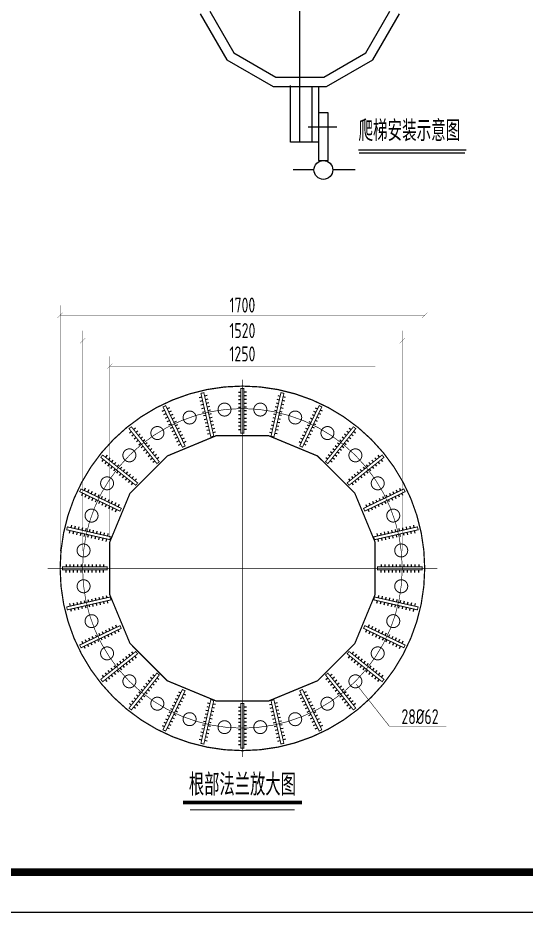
# Model space of a CAD drawing. Header units: inches. Extents: x -4449 to -2355, y -113 to 192.
# Drawn here: x -3551.4 to -3487.8, y -109.9 to 2 of the extents above; entities that cross this region are included whole.
import ezdxf
from ezdxf.enums import TextEntityAlignment as Align

# ---------------------------------------------------------------- set-up
doc = ezdxf.new("R2010")
doc.units = ezdxf.units.IN
doc.header["$MEASUREMENT"] = 0
doc.linetypes.add('点划线', pattern=[4.35, 3, -0.54, 0.27, -0.54])
doc.linetypes.add('虚线', pattern=[3.75, 3, -0.75])
for name, color, linetype in [('中线层', 2, '点划线'), ('图形层', 7, 'Continuous'), ('图框', 7, 'Continuous'), ('宽标注线层', 5, 'Continuous'), ('尺寸标注线层', 1, 'Continuous'), ('标注文字层', 7, 'Continuous'), ('标注线层', 3, 'Continuous'), ('焊缝线层', 3, 'Continuous'), ('表格层', 3, 'Continuous'), ('隐藏线层', 1, '虚线')]:
    doc.layers.add(name, color=color, linetype=linetype)
doc.styles.get("Standard").update_dxf_attribs({"font": 'tssdeng.shx', "width": 0.7, "bigfont": 'hztxt.shx'})

# ---------------------------------------------------------------- blocks, each defined once
blk = doc.blocks.new('A$C3D6C2CD6')
at = {"layer": '中线层', "const_width": 0.163}
for points in [[(48.75, 107.74), (48.75, 13.36)], [(97.5, 60.55), (0, 60.55)]]:
    blk.add_lwpolyline(points, dxfattribs=at)
blk.add_lwpolyline([(88.75, 60.55, 1), (8.75, 60.55, 1)], format="xyb", close=True, dxfattribs=at)
at = {"layer": '图形层'}
for points, const_width in [([(94.38, 60.55, 1), (3.13, 60.55, 1)], 0.312), ([(45.76, 100.96, 1), (42.79, 99.63, 1)], 0.25), ([(54.82, 100.61, 1), (51.64, 99.98, 1)], 0.25), ([(36.84, 99.28, 1), (34.24, 97.33, 1)], 0.25), ([(63.59, 98.26, 1), (60.34, 98.35, 1)], 0.25), ([(28.52, 95.66, 1), (26.42, 93.17, 1)], 0.25), ([(71.61, 94.01, 1), (68.46, 94.82, 1)], 0.25), ([(21.21, 90.28, 1), (19.72, 87.39, 1)], 0.25), ([(78.48, 88.09, 1), (75.59, 89.58, 1)], 0.25), ([(15.29, 83.4, 1), (14.48, 80.26, 1)], 0.25), ([(83.86, 80.78, 1), (81.38, 82.88, 1)], 0.25), ([(11.04, 75.38, 1), (10.95, 72.13, 1)], 0.25), ([(87.48, 72.46, 1), (85.53, 75.06, 1)], 0.25), ([(8.68, 66.62, 1), (9.32, 63.43, 1)], 0.25), ([(89.16, 63.54, 1), (87.83, 66.51, 1)], 0.25), ([(8.34, 57.55, 1), (9.67, 54.59, 1)], 0.25), ([(88.82, 54.47, 1), (88.18, 57.66, 1)], 0.25), ([(10.02, 48.63, 1), (11.97, 46.04, 1)], 0.25), ([(86.46, 45.71, 1), (86.55, 48.96, 1)], 0.25), ([(13.64, 40.31, 1), (16.12, 38.22, 1)], 0.25), ([(82.21, 37.69, 1), (83.02, 40.84, 1)], 0.25), ([(19.02, 33.01, 1), (21.91, 31.52, 1)], 0.25), ([(76.29, 30.82, 1), (77.78, 33.71, 1)], 0.25), ([(25.89, 27.08, 1), (29.04, 26.27, 1)], 0.25), ([(68.98, 25.44, 1), (71.08, 27.92, 1)], 0.25), ([(33.91, 22.84, 1), (37.16, 22.75, 1)], 0.25), ([(42.68, 20.48, 1), (45.86, 21.12, 1)], 0.25), ([(51.74, 20.14, 1), (54.71, 21.46, 1)], 0.25), ([(60.66, 21.81, 1), (63.26, 23.77, 1)], 0.25)]:
    blk.add_lwpolyline(points, format="xyb", close=True, dxfattribs=dict(at, const_width=const_width))
at = {"layer": '图形层', "const_width": 0.312}
blk.add_lwpolyline([(15.56, 67.15), (15.56, 53.95), (20.62, 41.75), (29.95, 32.41), (42.15, 27.36), (55.35, 27.36), (67.55, 32.41), (76.89, 41.75), (81.94, 53.95), (81.94, 67.15), (76.89, 79.35), (67.55, 88.68), (55.35, 93.74), (42.15, 93.74), (29.95, 88.68), (20.62, 79.35)], close=True, dxfattribs=at)
at = {"layer": '宽标注线层', "const_width": 0.911}
blk.add_lwpolyline([(33.85, 1.94), (63.65, 1.94)], dxfattribs=at)
at = {"layer": '尺寸标注线层'}
for points, const_width in [([(3.13, 64.9), (3.13, 126.41)], 0.05), ([(94.38, 64.9), (94.38, 126.41)], 0.05), ([(3.79, 124.58), (2.46, 123.25)], 0.05), ([(94.38, 123.91), (3.13, 123.91)], 0.05), ([(93.71, 123.25), (95.04, 124.58)], 0.05), ([(8.75, 64.9), (8.75, 120.04)], 0.05), ([(88.75, 64.9), (88.75, 120.04)], 0.05), ([(9.41, 118.2), (8.09, 116.87)], 0.05), ([(88.75, 117.54), (8.75, 117.54)], 0.05), ([(88.09, 116.87), (89.41, 118.2)], 0.05), ([(15.56, 58.29), (15.56, 113.66)], 0.05), ([(81.94, 58.29), (81.94, 113.66)], 0.05), ([(16.23, 111.82), (14.9, 110.5)], 0.05), ([(82, 111.16), (15.56, 111.16)], 0.05), ([(81.28, 110.5), (82.6, 111.82)], 0.05), ([(35.67, 0.12), (61.83, 0.12)], 0.237)]:
    blk.add_lwpolyline(points, dxfattribs=dict(at, const_width=const_width))
at = {"layer": '标注线层', "const_width": 0.13}
blk.add_lwpolyline([(77.25, 31.54), (85.52, 21.04), (99.79, 21.04)], dxfattribs=at)
at = {"layer": '焊缝线层'}
for p, q in [((37.96, 103.34), (38.57, 103.48)), ((39.91, 103.78), (39.3, 103.64)), ((47.75, 104.67), (48.38, 104.67)), ((47.75, 103.73), (48.37, 103.73)), ((49.75, 104.67), (49.13, 104.67)), ((49.75, 103.73), (49.13, 103.73)), ((57.59, 103.78), (58.2, 103.64)), ((59.54, 103.34), (58.93, 103.48)), ((30.51, 100.73), (29.95, 100.46)), ((38.17, 102.42), (38.78, 102.56)), ((38.38, 101.51), (38.98, 101.65)), ((38.58, 100.6), (39.19, 100.73)), ((40.12, 102.87), (39.51, 102.73)), ((40.33, 101.95), (39.72, 101.82)), ((40.53, 101.04), (39.92, 100.9)), ((47.75, 102.79), (48.38, 102.79)), ((47.75, 101.85), (48.38, 101.85)), ((47.75, 100.92), (48.38, 100.92)), ((49.75, 102.79), (49.13, 102.79)), ((49.75, 101.85), (49.13, 101.85)), ((49.75, 100.92), (49.13, 100.92)), ((56.97, 101.04), (57.58, 100.9)), ((57.18, 101.96), (57.78, 101.82)), ((57.38, 102.87), (57.99, 102.73)), ((58.92, 100.6), (58.31, 100.73)), ((59.13, 101.51), (58.52, 101.65)), ((59.33, 102.42), (58.72, 102.56)), ((66.99, 100.73), (67.56, 100.46)), ((28.71, 99.86), (29.27, 100.13)), ((29.11, 99.02), (29.68, 99.29)), ((30.92, 99.89), (30.35, 99.62)), ((31.32, 99.04), (30.76, 98.77)), ((38.79, 99.68), (39.4, 99.82)), ((39, 98.77), (39.61, 98.91)), ((40.74, 100.13), (40.13, 99.99)), ((40.95, 99.21), (40.34, 99.07)), ((47.75, 99.98), (48.38, 99.98)), ((47.75, 99.04), (48.38, 99.04)), ((49.75, 99.04), (49.12, 99.04)), ((49.75, 99.98), (49.13, 99.98)), ((56.55, 99.21), (57.16, 99.07)), ((56.76, 100.13), (57.37, 99.99)), ((58.5, 98.77), (57.89, 98.91)), ((58.71, 99.68), (58.1, 99.82)), ((66.18, 99.04), (66.74, 98.77)), ((66.58, 99.89), (67.15, 99.62)), ((68.39, 99.02), (67.82, 99.29)), ((68.79, 99.86), (68.23, 100.13)), ((29.52, 98.17), (30.08, 98.45)), ((29.93, 97.33), (30.49, 97.6)), ((30.33, 96.48), (30.9, 96.76)), ((31.73, 98.2), (31.17, 97.93)), ((32.14, 97.35), (31.57, 97.08)), ((32.54, 96.51), (31.98, 96.24)), ((39.21, 97.85), (39.82, 97.99)), ((39.42, 96.94), (40.03, 97.08)), ((41.16, 98.3), (40.55, 98.16)), ((41.37, 97.38), (40.76, 97.25)), ((41.58, 96.47), (40.97, 96.33)), ((47.75, 98.1), (48.38, 98.1)), ((47.75, 97.17), (48.38, 97.17)), ((49.75, 98.1), (49.13, 98.1)), ((49.75, 97.17), (49.13, 97.17)), ((55.92, 96.47), (56.53, 96.33)), ((56.13, 97.39), (56.74, 97.25)), ((56.34, 98.3), (56.95, 98.16)), ((58.08, 96.94), (57.47, 97.08)), ((58.29, 97.85), (57.68, 97.99)), ((64.96, 96.51), (65.52, 96.24)), ((65.36, 97.35), (65.93, 97.08)), ((65.77, 98.2), (66.33, 97.93)), ((67.17, 96.48), (66.6, 96.76)), ((67.57, 97.33), (67.01, 97.6)), ((67.98, 98.17), (67.42, 98.44)), ((20.46, 94.42), (20.95, 94.81)), ((21.05, 93.68), (21.53, 94.07)), ((22.02, 95.67), (21.54, 95.27)), ((22.61, 94.93), (22.12, 94.54)), ((23.19, 94.2), (22.71, 93.81)), ((30.74, 95.64), (31.3, 95.91)), ((31.15, 94.79), (31.71, 95.07)), ((31.55, 93.95), (32.12, 94.22)), ((32.95, 95.66), (32.39, 95.39)), ((33.36, 94.82), (32.79, 94.55)), ((39.63, 96.03), (40.24, 96.16)), ((39.84, 95.11), (40.44, 95.25)), ((40.04, 94.2), (40.65, 94.34)), ((41.79, 95.56), (41.18, 95.42)), ((41.99, 94.64), (41.38, 94.5)), ((47.75, 96.23), (48.38, 96.23)), ((47.75, 95.29), (48.38, 95.29)), ((49.75, 96.23), (49.12, 96.23)), ((49.75, 95.29), (49.13, 95.29)), ((55.51, 94.64), (56.12, 94.5)), ((55.72, 95.56), (56.32, 95.42)), ((57.46, 94.2), (56.85, 94.34)), ((57.67, 95.11), (57.06, 95.25)), ((57.87, 96.03), (57.26, 96.16)), ((64.14, 94.82), (64.71, 94.55)), ((64.55, 95.66), (65.11, 95.39)), ((65.95, 93.95), (65.38, 94.22)), ((66.35, 94.8), (65.79, 95.07)), ((66.76, 95.64), (66.2, 95.91)), ((74.31, 94.2), (74.8, 93.81)), ((74.89, 94.93), (75.38, 94.54)), ((75.48, 95.66), (75.96, 95.27)), ((76.45, 93.68), (75.97, 94.07)), ((77.04, 94.42), (76.55, 94.81)), ((21.63, 92.95), (22.12, 93.34)), ((22.21, 92.22), (22.7, 92.61)), ((22.8, 91.49), (23.29, 91.88)), ((23.78, 93.47), (23.29, 93.08)), ((24.36, 92.73), (23.87, 92.34)), ((24.95, 92), (24.46, 91.61)), ((31.96, 93.11), (32.52, 93.38)), ((32.37, 92.26), (32.93, 92.53)), ((33.76, 93.97), (33.2, 93.7)), ((34.17, 93.13), (33.61, 92.86)), ((34.58, 92.28), (34.01, 92.01)), ((62.92, 92.28), (63.49, 92.01)), ((63.33, 93.13), (63.89, 92.86)), ((63.74, 93.97), (64.3, 93.7)), ((65.13, 92.26), (64.57, 92.53)), ((65.54, 93.11), (64.98, 93.38)), ((72.55, 92), (73.04, 91.61)), ((73.14, 92.73), (73.63, 92.34)), ((73.72, 93.47), (74.21, 93.08)), ((74.7, 91.49), (74.21, 91.88)), ((75.29, 92.22), (74.8, 92.61)), ((75.87, 92.95), (75.38, 93.34)), ((23.38, 90.75), (23.87, 91.14)), ((23.97, 90.02), (24.46, 90.41)), ((24.55, 89.29), (25.04, 89.68)), ((25.53, 91.27), (25.04, 90.88)), ((26.12, 90.53), (25.63, 90.14)), ((26.7, 89.8), (26.21, 89.41)), ((32.77, 91.42), (33.34, 91.69)), ((64.73, 91.42), (64.16, 91.69)), ((70.8, 89.8), (71.29, 89.41)), ((71.38, 90.53), (71.87, 90.14)), ((71.97, 91.27), (72.46, 90.88)), ((72.95, 89.29), (72.46, 89.68)), ((73.53, 90.02), (73.04, 90.41)), ((74.12, 90.75), (73.63, 91.14)), ((13.63, 87.27), (14.02, 87.76)), ((14.88, 88.84), (14.49, 88.35)), ((15.61, 88.25), (15.22, 87.76)), ((16.35, 87.67), (15.96, 87.18)), ((25.14, 88.55), (25.63, 88.94)), ((25.72, 87.82), (26.21, 88.21)), ((26.31, 87.09), (26.8, 87.48)), ((27.29, 89.07), (26.8, 88.68)), ((27.87, 88.33), (27.38, 87.95)), ((69.63, 88.33), (70.12, 87.94)), ((70.22, 89.07), (70.7, 88.68)), ((71.19, 87.09), (70.71, 87.48)), ((71.78, 87.82), (71.29, 88.21)), ((72.36, 88.55), (71.87, 88.94)), ((81.15, 87.67), (81.54, 87.18)), ((81.89, 88.25), (82.28, 87.76)), ((82.62, 88.84), (83.01, 88.35)), ((83.87, 87.27), (83.48, 87.76)), ((14.37, 86.69), (14.76, 87.18)), ((15.1, 86.11), (15.49, 86.59)), ((15.83, 85.52), (16.22, 86.01)), ((16.57, 84.94), (16.95, 85.42)), ((17.08, 87.08), (16.69, 86.59)), ((17.81, 86.5), (17.42, 86.01)), ((18.54, 85.91), (18.16, 85.43)), ((19.28, 85.33), (18.89, 84.84)), ((78.22, 85.33), (78.61, 84.84)), ((78.96, 85.91), (79.34, 85.43)), ((79.69, 86.5), (80.08, 86.01)), ((80.42, 87.08), (80.81, 86.59)), ((80.93, 84.93), (80.55, 85.42)), ((81.67, 85.52), (81.28, 86.01)), ((82.4, 86.1), (82.01, 86.59)), ((83.13, 86.69), (82.74, 87.18)), ((17.3, 84.35), (17.69, 84.84)), ((18.03, 83.77), (18.42, 84.26)), ((18.76, 83.18), (19.15, 83.67)), ((19.5, 82.6), (19.89, 83.09)), ((20.01, 84.74), (19.62, 84.26)), ((20.74, 84.16), (20.35, 83.67)), ((21.48, 83.58), (21.09, 83.09)), ((22.21, 82.99), (21.82, 82.5)), ((75.29, 82.99), (75.68, 82.5)), ((76.02, 83.58), (76.41, 83.09)), ((76.76, 84.16), (77.15, 83.67)), ((77.49, 84.75), (77.88, 84.26)), ((78, 82.6), (77.61, 83.08)), ((78.74, 83.18), (78.35, 83.67)), ((79.47, 83.77), (79.08, 84.26)), ((80.2, 84.35), (79.81, 84.84)), ((9.43, 80.59), (9.16, 80.03)), ((20.23, 82.01), (20.62, 82.5)), ((20.96, 81.43), (21.35, 81.92)), ((76.54, 81.43), (76.15, 81.92)), ((77.27, 82.01), (76.88, 82.5)), ((88.07, 80.59), (88.34, 80.03)), ((8.57, 78.79), (8.84, 79.35)), ((9.41, 78.38), (9.68, 78.95)), ((10.28, 80.18), (10.01, 79.62)), ((10.26, 77.98), (10.53, 78.54)), ((11.12, 79.78), (10.85, 79.22)), ((11.97, 79.37), (11.7, 78.81)), ((12.81, 78.96), (12.54, 78.4)), ((13.66, 78.56), (13.39, 77.99)), ((83.84, 78.56), (84.11, 77.99)), ((84.69, 78.96), (84.96, 78.4)), ((85.53, 79.37), (85.8, 78.81)), ((86.38, 79.78), (86.65, 79.21)), ((87.24, 77.97), (86.97, 78.54)), ((87.22, 80.18), (87.49, 79.62)), ((88.09, 78.38), (87.82, 78.95)), ((88.93, 78.79), (88.66, 79.35)), ((11.1, 77.57), (11.37, 78.13)), ((11.95, 77.16), (12.22, 77.73)), ((12.79, 76.76), (13.06, 77.32)), ((13.63, 76.35), (13.91, 76.91)), ((14.5, 78.15), (14.23, 77.59)), ((14.48, 75.94), (14.75, 76.51)), ((15.35, 77.74), (15.08, 77.18)), ((16.19, 77.34), (15.92, 76.77)), ((17.04, 76.93), (16.76, 76.37)), ((17.88, 76.52), (17.61, 75.96)), ((79.62, 76.52), (79.89, 75.96)), ((80.46, 76.93), (80.74, 76.37)), ((81.31, 77.34), (81.58, 76.77)), ((82.15, 77.74), (82.42, 77.18)), ((83.02, 75.94), (82.75, 76.5)), ((83, 78.15), (83.27, 77.59)), ((83.87, 76.35), (83.59, 76.91)), ((84.71, 76.76), (84.44, 77.32)), ((85.55, 77.16), (85.28, 77.72)), ((86.4, 77.57), (86.13, 78.13)), ((15.32, 75.54), (15.6, 76.1)), ((16.17, 75.13), (16.44, 75.69)), ((17.01, 74.72), (17.28, 75.29)), ((80.49, 74.72), (80.22, 75.28)), ((81.33, 75.13), (81.06, 75.69)), ((82.18, 75.53), (81.91, 76.1)), ((5.51, 69.39), (5.65, 70)), ((5.96, 71.34), (5.82, 70.73)), ((6.43, 69.18), (6.57, 69.79)), ((6.87, 71.13), (6.73, 70.52)), ((7.34, 68.97), (7.48, 69.58)), ((7.79, 70.92), (7.65, 70.31)), ((8.7, 70.71), (8.56, 70.1)), ((9.62, 70.51), (9.48, 69.9)), ((10.53, 70.3), (10.39, 69.69)), ((11.44, 70.09), (11.3, 69.48)), ((12.36, 69.88), (12.22, 69.27)), ((13.27, 69.67), (13.13, 69.06)), ((14.19, 69.46), (14.05, 68.85)), ((83.31, 69.46), (83.45, 68.85)), ((84.23, 69.67), (84.37, 69.06)), ((85.14, 69.88), (85.28, 69.27)), ((86.06, 70.09), (86.2, 69.48)), ((86.97, 70.3), (87.11, 69.69)), ((87.88, 70.5), (88.02, 69.9)), ((88.8, 70.71), (88.94, 70.1)), ((89.71, 70.92), (89.85, 70.31)), ((90.16, 68.97), (90.02, 69.58)), ((90.63, 71.13), (90.77, 70.52)), ((91.07, 69.18), (90.93, 69.79)), ((91.54, 71.34), (91.68, 70.73)), ((91.99, 69.39), (91.85, 70)), ((8.26, 68.76), (8.4, 69.37)), ((9.17, 68.56), (9.31, 69.17)), ((10.08, 68.35), (10.22, 68.96)), ((11, 68.14), (11.14, 68.75)), ((11.91, 67.93), (12.05, 68.54)), ((12.83, 67.72), (12.97, 68.33)), ((13.74, 67.51), (13.88, 68.12)), ((14.65, 67.3), (14.79, 67.91)), ((15.1, 69.25), (14.96, 68.64)), ((82.4, 69.25), (82.54, 68.64)), ((82.85, 67.3), (82.71, 67.91)), ((83.76, 67.51), (83.62, 68.12)), ((84.67, 67.72), (84.53, 68.33)), ((85.59, 67.93), (85.45, 68.54)), ((86.5, 68.14), (86.36, 68.75)), ((87.42, 68.35), (87.28, 68.96)), ((88.33, 68.56), (88.19, 69.16)), ((89.24, 68.76), (89.1, 69.37)), ((4.63, 61.55), (4.63, 60.92)), ((5.57, 61.55), (5.57, 60.92)), ((6.51, 61.55), (6.51, 60.92)), ((7.44, 61.55), (7.44, 60.92)), ((8.38, 61.55), (8.38, 60.92)), ((9.32, 61.55), (9.32, 60.92)), ((10.26, 61.55), (10.26, 60.92)), ((11.19, 61.55), (11.19, 60.92)), ((12.13, 61.55), (12.13, 60.92)), ((13.07, 61.55), (13.07, 60.92)), ((14.01, 61.55), (14.01, 60.92)), ((83.49, 61.55), (83.49, 60.92)), ((84.43, 61.55), (84.43, 60.92)), ((85.37, 61.55), (85.37, 60.92)), ((86.31, 61.55), (86.31, 60.92)), ((87.24, 61.55), (87.24, 60.92)), ((88.18, 61.55), (88.18, 60.92)), ((89.12, 61.55), (89.12, 60.92)), ((90.06, 61.55), (90.06, 60.92)), ((90.99, 61.55), (90.99, 60.92)), ((91.93, 61.55), (91.93, 60.92)), ((92.87, 61.55), (92.87, 60.92)), ((4.63, 59.55), (4.63, 60.17)), ((5.57, 59.55), (5.57, 60.17)), ((6.51, 59.55), (6.51, 60.17)), ((7.44, 59.55), (7.44, 60.17)), ((8.38, 59.55), (8.38, 60.17)), ((9.32, 59.55), (9.32, 60.17)), ((10.26, 59.55), (10.26, 60.17)), ((11.19, 59.55), (11.19, 60.17)), ((12.13, 59.55), (12.13, 60.17)), ((13.07, 59.55), (13.07, 60.17)), ((14.01, 59.55), (14.01, 60.17)), ((83.49, 59.55), (83.49, 60.17)), ((84.43, 59.55), (84.43, 60.17)), ((85.37, 59.55), (85.37, 60.17)), ((86.31, 59.55), (86.31, 60.17)), ((87.24, 59.55), (87.24, 60.17)), ((88.18, 59.55), (88.18, 60.17)), ((89.12, 59.55), (89.12, 60.17)), ((90.06, 59.55), (90.06, 60.17)), ((90.99, 59.55), (90.99, 60.17)), ((91.93, 59.55), (91.93, 60.17)), ((92.87, 59.55), (92.87, 60.17)), ((14.65, 53.79), (14.79, 53.18)), ((82.85, 53.79), (82.71, 53.18)), ((5.51, 51.71), (5.65, 51.1)), ((6.43, 51.91), (6.57, 51.3)), ((7.34, 52.12), (7.48, 51.51)), ((8.26, 52.33), (8.4, 51.72)), ((9.17, 52.54), (9.31, 51.93)), ((10.08, 52.75), (10.22, 52.14)), ((11, 52.96), (11.14, 52.35)), ((11.44, 51.01), (11.3, 51.62)), ((11.91, 53.17), (12.05, 52.56)), ((12.36, 51.22), (12.22, 51.83)), ((12.83, 53.37), (12.97, 52.77)), ((13.27, 51.42), (13.13, 52.03)), ((13.74, 53.58), (13.88, 52.97)), ((14.19, 51.63), (14.05, 52.24)), ((15.1, 51.84), (14.96, 52.45)), ((82.4, 51.84), (82.54, 52.45)), ((83.31, 51.63), (83.45, 52.24)), ((83.76, 53.58), (83.62, 52.97)), ((84.23, 51.42), (84.37, 52.03)), ((84.67, 53.37), (84.53, 52.76)), ((85.14, 51.22), (85.28, 51.82)), ((85.59, 53.17), (85.45, 52.56)), ((86.06, 51.01), (86.2, 51.62)), ((86.5, 52.96), (86.36, 52.35)), ((87.42, 52.75), (87.28, 52.14)), ((88.33, 52.54), (88.19, 51.93)), ((89.24, 52.33), (89.1, 51.72)), ((90.16, 52.12), (90.02, 51.51)), ((91.07, 51.91), (90.93, 51.3)), ((91.99, 51.71), (91.85, 51.1)), ((5.96, 49.75), (5.82, 50.37)), ((6.87, 49.96), (6.73, 50.57)), ((7.79, 50.17), (7.65, 50.78)), ((8.7, 50.38), (8.56, 50.99)), ((9.62, 50.59), (9.48, 51.2)), ((10.53, 50.8), (10.39, 51.41)), ((86.97, 50.8), (87.11, 51.41)), ((87.88, 50.59), (88.02, 51.2)), ((88.8, 50.38), (88.94, 50.99)), ((89.71, 50.17), (89.85, 50.78)), ((90.63, 49.96), (90.77, 50.57)), ((91.54, 49.75), (91.68, 50.36)), ((14.48, 45.15), (14.75, 44.59)), ((15.32, 45.56), (15.59, 45)), ((16.17, 45.97), (16.44, 45.4)), ((17.01, 46.37), (17.28, 45.81)), ((17.88, 44.57), (17.61, 45.14)), ((79.62, 44.57), (79.89, 45.13)), ((80.49, 46.37), (80.22, 45.81)), ((81.33, 45.97), (81.06, 45.4)), ((82.18, 45.56), (81.9, 45)), ((83.02, 45.15), (82.75, 44.59)), ((9.41, 42.71), (9.68, 42.15)), ((10.26, 43.12), (10.53, 42.56)), ((11.1, 43.53), (11.37, 42.96)), ((11.95, 43.93), (12.22, 43.37)), ((12.81, 42.13), (12.54, 42.69)), ((12.79, 44.34), (13.06, 43.78)), ((13.66, 42.54), (13.39, 43.1)), ((13.63, 44.75), (13.91, 44.18)), ((14.5, 42.94), (14.23, 43.51)), ((15.35, 43.35), (15.08, 43.92)), ((16.19, 43.76), (15.92, 44.32)), ((17.04, 44.17), (16.76, 44.73)), ((80.46, 44.16), (80.74, 44.73)), ((81.31, 43.76), (81.58, 44.32)), ((82.15, 43.35), (82.42, 43.91)), ((83, 42.94), (83.27, 43.51)), ((83.87, 44.75), (83.59, 44.18)), ((83.84, 42.54), (84.11, 43.1)), ((84.71, 44.34), (84.44, 43.78)), ((84.69, 42.13), (84.96, 42.69)), ((85.55, 43.93), (85.28, 43.37)), ((86.4, 43.53), (86.13, 42.96)), ((87.24, 43.12), (86.97, 42.56)), ((88.09, 42.71), (87.82, 42.15)), ((8.57, 42.31), (8.84, 41.74)), ((9.43, 40.5), (9.16, 41.07)), ((10.28, 40.91), (10.01, 41.47)), ((11.12, 41.32), (10.85, 41.88)), ((11.97, 41.72), (11.7, 42.29)), ((85.53, 41.72), (85.8, 42.29)), ((86.38, 41.32), (86.65, 41.88)), ((87.22, 40.91), (87.49, 41.47)), ((88.07, 40.5), (88.34, 41.07)), ((88.93, 42.31), (88.66, 41.74)), ((19.5, 38.5), (19.89, 38.01)), ((20.23, 39.08), (20.62, 38.59)), ((20.96, 39.67), (21.35, 39.18)), ((22.21, 38.1), (21.82, 38.59)), ((75.29, 38.1), (75.68, 38.59)), ((76.54, 39.67), (76.15, 39.18)), ((77.27, 39.08), (76.88, 38.59)), ((78, 38.5), (77.61, 38.01)), ((16.57, 36.16), (16.95, 35.67)), ((17.3, 36.74), (17.69, 36.26)), ((18.03, 37.33), (18.42, 36.84)), ((18.76, 37.91), (19.15, 37.42)), ((19.28, 35.77), (18.89, 36.25)), ((20.01, 36.35), (19.62, 36.84)), ((20.74, 36.93), (20.35, 37.42)), ((21.48, 37.52), (21.09, 38.01)), ((76.02, 37.52), (76.41, 38.01)), ((76.76, 36.93), (77.15, 37.42)), ((77.49, 36.35), (77.88, 36.84)), ((78.22, 35.76), (78.61, 36.25)), ((78.74, 37.91), (78.35, 37.42)), ((79.47, 37.33), (79.08, 36.84)), ((80.2, 36.74), (79.81, 36.26)), ((80.93, 36.16), (80.55, 35.67)), ((13.63, 33.82), (14.02, 33.33)), ((14.37, 34.41), (14.76, 33.92)), ((15.1, 34.99), (15.49, 34.5)), ((15.83, 35.58), (16.22, 35.09)), ((16.35, 33.43), (15.96, 33.92)), ((17.08, 34.01), (16.69, 34.5)), ((17.81, 34.6), (17.42, 35.09)), ((18.54, 35.18), (18.16, 35.67)), ((26.31, 34.01), (26.79, 33.62)), ((71.19, 34.01), (70.7, 33.62)), ((78.96, 35.18), (79.34, 35.67)), ((79.69, 34.6), (80.08, 35.08)), ((80.42, 34.01), (80.81, 34.5)), ((81.15, 33.43), (81.54, 33.91)), ((81.67, 35.58), (81.28, 35.09)), ((82.4, 34.99), (82.01, 34.5)), ((83.13, 34.41), (82.74, 33.92)), ((83.87, 33.82), (83.48, 33.33)), ((14.88, 32.26), (14.49, 32.75)), ((15.61, 32.84), (15.22, 33.33)), ((24.55, 31.81), (25.04, 31.42)), ((25.14, 32.54), (25.63, 32.15)), ((25.72, 33.27), (26.21, 32.88)), ((26.7, 31.29), (26.21, 31.68)), ((27.28, 32.03), (26.8, 32.42)), ((27.87, 32.76), (27.38, 33.15)), ((69.63, 32.76), (70.12, 33.15)), ((70.21, 32.03), (70.7, 32.42)), ((70.8, 31.29), (71.29, 31.68)), ((71.78, 33.27), (71.29, 32.88)), ((72.36, 32.54), (71.87, 32.15)), ((72.95, 31.81), (72.46, 31.42)), ((81.89, 32.84), (82.28, 33.33)), ((82.62, 32.26), (83.01, 32.75)), ((22.8, 29.61), (23.29, 29.22)), ((23.38, 30.34), (23.87, 29.95)), ((23.97, 31.08), (24.46, 30.69)), ((24.95, 29.1), (24.46, 29.49)), ((25.53, 29.83), (25.04, 30.22)), ((26.12, 30.56), (25.63, 30.95)), ((32.77, 29.68), (33.34, 29.41)), ((64.73, 29.68), (64.16, 29.41)), ((71.38, 30.56), (71.87, 30.95)), ((71.97, 29.83), (72.46, 30.22)), ((72.55, 29.09), (73.04, 29.48)), ((73.53, 31.08), (73.04, 30.68)), ((74.12, 30.34), (73.63, 29.95)), ((74.7, 29.61), (74.21, 29.22)), ((21.05, 27.41), (21.53, 27.02)), ((21.63, 28.14), (22.12, 27.75)), ((22.21, 28.88), (22.7, 28.49)), ((23.19, 26.9), (22.7, 27.29)), ((23.78, 27.63), (23.29, 28.02)), ((24.36, 28.36), (23.87, 28.75)), ((31.55, 27.14), (32.12, 26.87)), ((31.96, 27.99), (32.52, 27.72)), ((32.37, 28.83), (32.93, 28.56)), ((33.76, 27.12), (33.2, 27.39)), ((34.17, 27.97), (33.61, 28.24)), ((34.58, 28.81), (34.01, 29.08)), ((40.04, 26.9), (40.65, 26.76)), ((57.46, 26.9), (56.85, 26.76)), ((62.92, 28.81), (63.49, 29.08)), ((63.33, 27.97), (63.89, 28.24)), ((63.74, 27.12), (64.3, 27.39)), ((65.13, 28.83), (64.57, 28.56)), ((65.54, 27.99), (64.98, 27.72)), ((65.95, 27.14), (65.38, 26.87)), ((73.14, 28.36), (73.63, 28.75)), ((73.72, 27.63), (74.21, 28.02)), ((74.31, 26.9), (74.79, 27.29)), ((75.29, 28.88), (74.8, 28.49)), ((75.87, 28.14), (75.38, 27.75)), ((76.45, 27.41), (75.97, 27.02)), ((20.46, 26.68), (20.95, 26.29)), ((22.02, 25.43), (21.54, 25.82)), ((22.61, 26.16), (22.12, 26.55)), ((30.74, 25.45), (31.3, 25.18)), ((31.15, 26.3), (31.71, 26.03)), ((32.54, 24.59), (31.98, 24.86)), ((32.95, 25.43), (32.39, 25.7)), ((33.36, 26.28), (32.79, 26.55)), ((39.63, 25.07), (40.24, 24.93)), ((39.83, 25.98), (40.44, 25.84)), ((41.58, 24.62), (40.97, 24.76)), ((41.78, 25.54), (41.18, 25.68)), ((41.99, 26.45), (41.38, 26.59)), ((47.75, 25.8), (48.37, 25.8)), ((47.75, 24.87), (48.38, 24.87)), ((49.75, 25.8), (49.12, 25.8)), ((49.75, 24.87), (49.12, 24.87)), ((55.51, 26.45), (56.12, 26.59)), ((55.71, 25.54), (56.32, 25.68)), ((55.92, 24.62), (56.53, 24.76)), ((57.66, 25.98), (57.06, 25.84)), ((57.87, 25.07), (57.26, 24.93)), ((64.14, 26.28), (64.71, 26.55)), ((64.55, 25.43), (65.11, 25.7)), ((64.96, 24.59), (65.52, 24.86)), ((66.35, 26.3), (65.79, 26.03)), ((66.76, 25.45), (66.2, 25.18)), ((74.89, 26.16), (75.38, 26.55)), ((75.48, 25.43), (75.96, 25.82)), ((77.04, 26.68), (76.55, 26.29)), ((29.52, 22.92), (30.08, 22.65)), ((29.93, 23.77), (30.49, 23.49)), ((30.33, 24.61), (30.9, 24.34)), ((31.73, 22.9), (31.17, 23.17)), ((32.14, 23.74), (31.57, 24.01)), ((39.21, 23.24), (39.82, 23.1)), ((39.42, 24.16), (40.03, 24.02)), ((41.16, 22.8), (40.55, 22.93)), ((41.37, 23.71), (40.76, 23.85)), ((47.75, 23.93), (48.37, 23.93)), ((47.75, 22.99), (48.37, 22.99)), ((49.75, 23.93), (49.12, 23.93)), ((49.75, 22.99), (49.12, 22.99)), ((56.13, 23.71), (56.74, 23.85)), ((56.34, 22.8), (56.95, 22.93)), ((58.08, 24.15), (57.47, 24.02)), ((58.29, 23.24), (57.68, 23.1)), ((65.36, 23.74), (65.93, 24.01)), ((65.77, 22.9), (66.33, 23.17)), ((67.17, 24.61), (66.6, 24.34)), ((67.57, 23.77), (67.01, 23.49)), ((67.98, 22.92), (67.42, 22.65)), ((28.71, 21.23), (29.27, 20.96)), ((29.11, 22.08), (29.68, 21.8)), ((30.51, 20.36), (29.94, 20.64)), ((30.92, 21.21), (30.35, 21.48)), ((31.32, 22.05), (30.76, 22.32)), ((38.58, 20.5), (39.19, 20.36)), ((38.79, 21.41), (39.4, 21.27)), ((39, 22.33), (39.61, 22.19)), ((40.53, 20.05), (39.92, 20.19)), ((40.74, 20.97), (40.13, 21.11)), ((40.95, 21.88), (40.34, 22.02)), ((47.75, 22.05), (48.38, 22.05)), ((47.75, 21.12), (48.37, 21.12)), ((47.75, 20.18), (48.37, 20.18)), ((49.75, 22.05), (49.12, 22.05)), ((49.75, 21.12), (49.12, 21.12)), ((49.75, 20.18), (49.12, 20.18)), ((56.55, 21.88), (57.16, 22.02)), ((56.76, 20.97), (57.37, 21.11)), ((56.97, 20.05), (57.58, 20.19)), ((58.5, 22.33), (57.89, 22.19)), ((58.71, 21.41), (58.1, 21.27)), ((58.92, 20.5), (58.31, 20.36)), ((66.18, 22.05), (66.74, 22.32)), ((66.58, 21.21), (67.15, 21.48)), ((66.99, 20.36), (67.55, 20.64)), ((68.39, 22.08), (67.82, 21.8)), ((68.79, 21.23), (68.23, 20.96)), ((38.17, 18.67), (38.78, 18.53)), ((38.37, 19.59), (38.98, 19.45)), ((40.12, 18.23), (39.51, 18.36)), ((40.32, 19.14), (39.72, 19.28)), ((47.75, 19.24), (48.37, 19.24)), ((47.75, 18.3), (48.37, 18.3)), ((49.75, 19.24), (49.12, 19.24)), ((49.75, 18.3), (49.12, 18.3)), ((57.17, 19.14), (57.78, 19.28)), ((57.38, 18.23), (57.99, 18.36)), ((59.12, 19.58), (58.52, 19.45)), ((59.33, 18.67), (58.72, 18.53)), ((37.96, 17.76), (38.57, 17.62)), ((39.91, 17.31), (39.3, 17.45)), ((47.75, 17.37), (48.37, 17.37)), ((47.75, 16.43), (48.37, 16.43)), ((49.75, 16.43), (49.12, 16.43)), ((49.75, 17.37), (49.13, 17.37)), ((57.59, 17.31), (58.2, 17.45)), ((59.54, 17.76), (58.93, 17.62))]:
    blk.add_line(p, q, dxfattribs=at)
at = {"layer": '隐藏线层', "const_width": 0.225}
for points in [[(48.38, 105.57), (48.38, 94.38), (49.13, 94.38), (49.13, 105.57)], [(38.37, 104.36), (40.86, 93.45), (41.59, 93.62), (39.1, 104.53)], [(58.4, 104.53), (55.91, 93.62), (56.65, 93.45), (59.14, 104.36)], [(28.88, 100.95), (33.73, 90.87), (34.41, 91.2), (29.55, 101.28)], [(67.95, 101.28), (63.09, 91.2), (63.77, 90.87), (68.62, 100.95)], [(20.38, 95.52), (27.36, 86.77), (27.95, 87.24), (20.97, 95.98)], [(76.53, 95.98), (69.55, 87.24), (70.14, 86.77), (77.12, 95.52)], [(13.31, 88.33), (22.06, 81.35), (22.53, 81.94), (13.78, 88.91)], [(83.72, 88.91), (74.97, 81.94), (75.44, 81.35), (84.19, 88.33)], [(8.02, 79.75), (18.1, 74.89), (18.43, 75.57), (8.35, 80.42)], [(89.15, 80.42), (79.07, 75.57), (79.4, 74.89), (89.48, 79.74)], [(4.77, 70.2), (15.68, 67.71), (15.84, 68.44), (4.94, 70.93)], [(92.56, 70.93), (81.66, 68.44), (81.82, 67.71), (92.73, 70.2)], [(3.73, 60.17), (14.91, 60.17), (14.91, 60.92), (3.73, 60.92)], [(93.77, 60.92), (82.59, 60.92), (82.59, 60.17), (93.77, 60.17)], [(4.94, 50.16), (15.84, 52.65), (15.68, 53.38), (4.77, 50.89)], [(92.73, 50.89), (81.82, 53.38), (81.66, 52.65), (92.56, 50.16)], [(8.35, 40.67), (18.43, 45.53), (18.1, 46.2), (8.02, 41.35)], [(89.48, 41.35), (79.4, 46.2), (79.07, 45.53), (89.15, 40.67)], [(13.78, 32.18), (22.53, 39.16), (22.06, 39.74), (13.31, 32.77)], [(84.19, 32.77), (75.44, 39.74), (74.97, 39.16), (83.72, 32.18)], [(20.97, 25.11), (27.95, 33.86), (27.36, 34.33), (20.38, 25.58)], [(77.12, 25.58), (70.14, 34.33), (69.55, 33.86), (76.53, 25.11)], [(29.55, 19.82), (34.41, 29.9), (33.73, 30.22), (28.88, 20.14)], [(68.62, 20.14), (63.77, 30.22), (63.09, 29.9), (67.95, 19.82)], [(39.1, 16.57), (41.59, 27.48), (40.85, 27.64), (38.36, 16.74)], [(59.13, 16.74), (56.64, 27.64), (55.91, 27.47), (58.4, 16.57)], [(49.12, 15.52), (49.12, 26.71), (48.37, 26.71), (48.37, 15.52)]]:
    blk.add_lwpolyline(points, close=True, dxfattribs=at)
at = {"layer": '图形层', "width": 0.7}
for s, p in [('1700', (48.75, 124.57)), ('1520', (48.75, 118.19)), ('1250', (48.75, 112.35)), ('28%%C62', (93.2, 21.55))]:
    blk.add_text(s, height=3.75, dxfattribs=at).set_placement(p, align=Align.CENTER)
at = {"layer": '标注文字层', "width": 0.7}
blk.add_text('根部法兰放大图', height=5.468, dxfattribs=at).set_placement((48.75, 3.67), align=Align.CENTER)

msp = doc.modelspace()

# ---------------------------------------------------------------- linework, layer by layer
at = {"layer": '图框'}
msp.add_lwpolyline([(-3287.2800292, 187.0642746), (-3707.2800292, 187.0642746), (-3707.2800292, -109.9357254), (-3287.2800292, -109.9357254)], close=True, dxfattribs=at)
at = {"layer": '图框', "const_width": 1}
msp.add_lwpolyline([(-3682.1628405, -104.9357254), (-3292.1628405, -104.9357254), (-3292.1628405, 182.0642746), (-3682.1628405, 182.0642746)], close=True, dxfattribs=at)
at = {"layer": '表格层', "color": 7}
for p, q in [((-3516.0669939, -8.9977875), (-3516.0669939, 21.7504967)), ((-3528.5250653, 2.5045949), (-3525.1869351, -3.2772161)), ((-3527.3366365, 2.8230335), (-3524.3169449, -2.4072259)), ((-3507.8170429, -2.4072259), (-3504.7973512, 2.8230335)), ((-3506.9470526, -3.2772161), (-3503.6089224, 2.5045949)), ((-3525.1869351, -3.2772161), (-3519.405124, -6.6153463)), ((-3524.3169449, -2.4072259), (-3519.0866855, -5.4269175)), ((-3513.0473022, -5.4269175), (-3507.8170429, -2.4072259)), ((-3512.7288637, -6.6153463), (-3506.9470526, -3.2772161)), ((-3519.0866855, -5.4269175), (-3513.0473022, -5.4269175)), ((-3519.405124, -6.6153463), (-3512.7288637, -6.6153463)), ((-3517.2433325, -13.551123), (-3517.2433325, -6.4977913)), ((-3516.0669939, -13.551123), (-3516.0669939, -6.6153463)), ((-3514.5377544, -13.551123), (-3514.5377544, -6.6153463)), ((-3513.714319, -6.6153463), (-3513.714319, -13.551123)), ((-3513.714319, -9.9069013), (-3513.714319, -15.8710056)), ((-3512.5379803, -9.9069013), (-3513.714319, -9.9069013)), ((-3512.5379803, -15.8710056), (-3512.5379803, -9.9069013)), ((-3511.4345274, -11.673541), (-3515.0397774, -11.673541)), ((-3513.714319, -13.551123), (-3517.2433325, -13.551123)), ((-3508.7325096, -14.5104656), (-3495.2386751, -14.5104656)), ((-3508.6617734, -14.9084051), (-3495.4029033, -14.9084051)), ((-3513.714319, -15.8710056), (-3512.5379803, -15.8710056)), ((-3514.3017046, -17.0465612), (-3516.9098934, -17.0465612)), ((-3509.1266007, -17.0465612), (-3511.9505934, -17.0465612))]:
    msp.add_line(p, q, dxfattribs=at)
msp.add_circle((-3513.126149, -17.0465612), 1.1755556, dxfattribs=at)

# ---------------------------------------------------------------- block references
at = {"ltscale": 2, "xscale": 0.5, "yscale": 0.5, "zscale": 0.5}
msp.add_blockref('A$C3D6C2CD6', (-3547.6334691, -97.184982), dxfattribs=at)

# ---------------------------------------------------------------- texts
at = {"layer": '表格层', "color": 7, "width": 0.7}
msp.add_text('爬梯安装示意图', height=2.6, dxfattribs=at).set_placement((-3508.7322087, -13.4398184))

doc.saveas('drawing.dxf')
